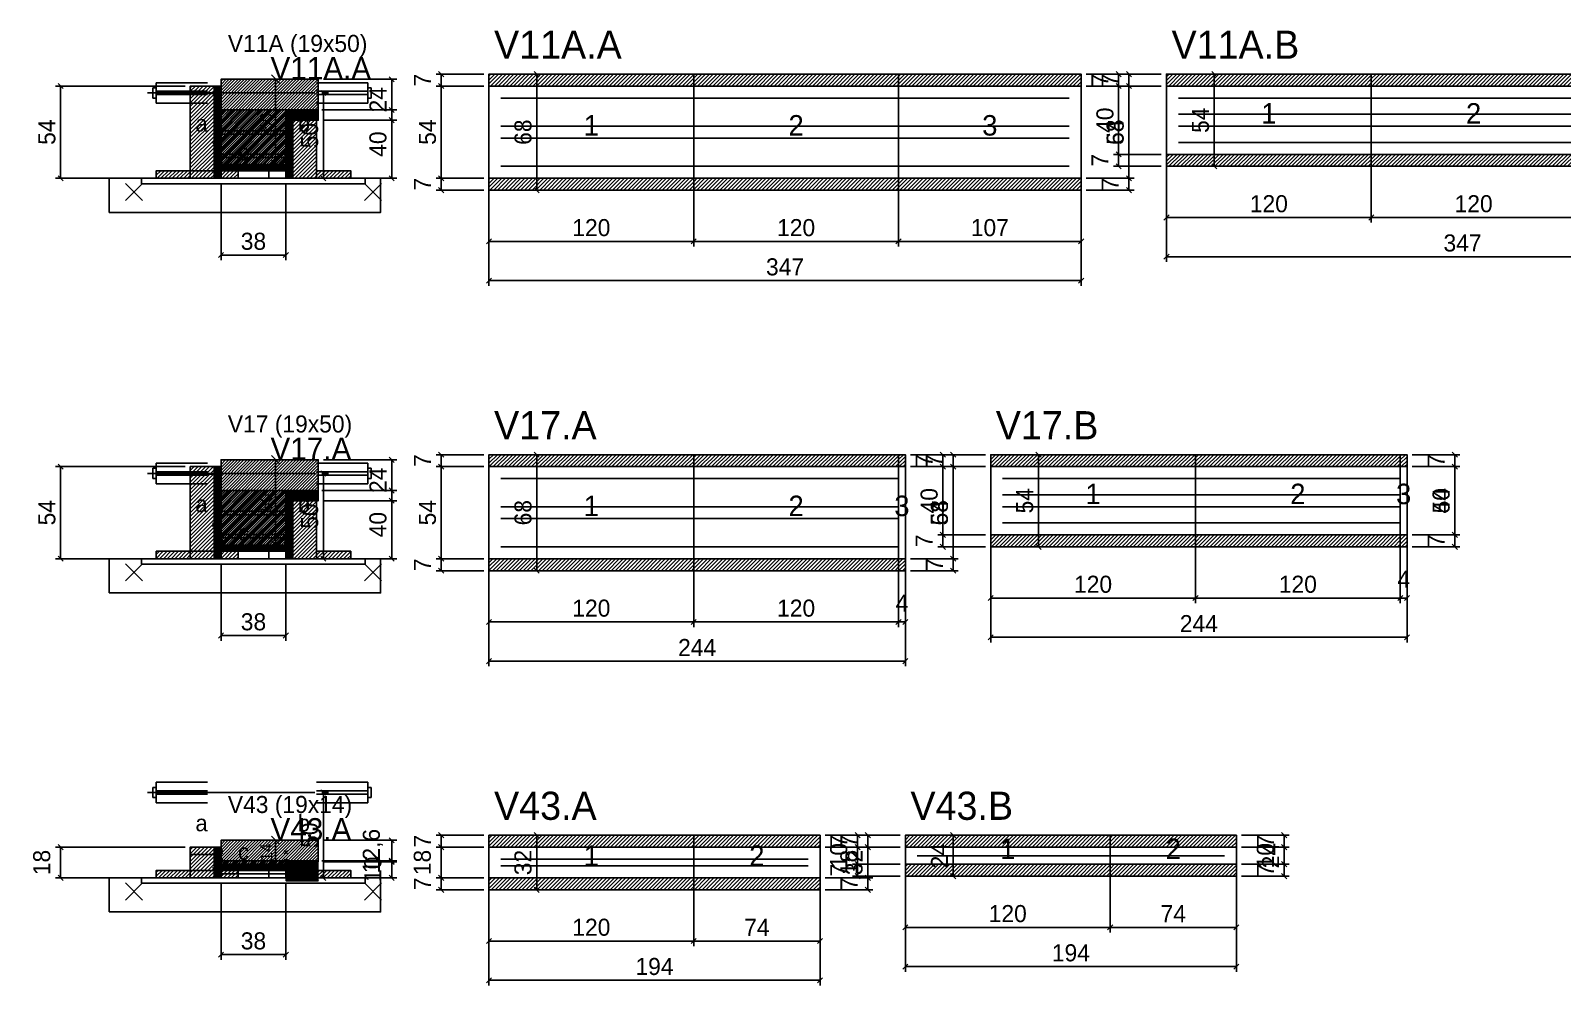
# Model space of a CAD drawing. Extents: x -9000 to 3070, y -8219 to 1250.
# Drawn here: x -72 to 826, y -6503 to -5944 of the extents above; entities that cross this region are included whole.
import ezdxf
from ezdxf.enums import TextEntityAlignment as Align

# ---------------------------------------------------------------- set-up
doc = ezdxf.new("R2010")
doc.units = 0
for name, color, linetype in [('5', 5, 'Continuous'), ('BARRA_ANCORAGEM', 126, 'Continuous'), ('barrote', 126, 'Continuous'), ('CONCRETO', 251, 'Continuous'), ('COTA', 241, 'Continuous'), ('Cota Seção (2x)', 241, 'Continuous'), ('detalhes', 7, 'Continuous'), ('Hachura', 251, 'Continuous'), ('HACHURACONCRETO', 251, 'Continuous'), ('Madeira', 126, 'Continuous'), ('NOMENCLATURA', 7, 'Continuous'), ('Painéis', 200, 'Continuous'), ('presilha', 224, 'Continuous'), ('SARR_2.2x5', 40, 'Continuous'), ('SARR_2.2x7', 40, 'Continuous'), ('SARRAFO_2_2X7', 40, 'Continuous'), ('SCO-___-LAJ', 224, 'Continuous'), ('TENSOR', 224, 'Continuous'), ('Texto Seção', 7, 'Continuous')]:
    doc.layers.add(name, color=color, linetype=linetype)
doc.dimstyles.new('PAINEL', dxfattribs={"dimtxt": 10, "dimasz": 3, "dimexe": 3, "dimexo": 3, "dimgap": 3, "dimtad": 1, "dimblk": 'OBLIQUE', "dimblk1": 'OBLIQUE', "dimcen": 2.5, "dimclrd": 4, "dimclre": 4, "dimclrt": 240, "dimazin": 3, "dimtfac": 1, "dimtmove": 0, "dimatfit": 3})
doc.dimstyles.new('SECAO2X', dxfattribs={"dimtxt": 7, "dimasz": 5, "dimexe": 3, "dimexo": 3, "dimgap": 2, "dimtad": 3, "dimblk": 'OBLIQUE', "dimblk1": 'OBLIQUE', "dimcen": 2.5, "dimclrd": 4, "dimclre": 4, "dimclrt": 1, "dimazin": 3, "dimtfac": 1, "dimtmove": 0, "dimatfit": 3})

# ---------------------------------------------------------------- blocks, each defined once
blk = doc.blocks.new('PAR_ESQ')
for p, q in [((-1, -1), (1, 1)), ((-1, 1), (1, -1))]:
    blk.add_line(p, q)
blk = doc.blocks.new('PAR_FUNDO_ESQ')
for p, q in [((-1, -1), (1, 1)), ((-1, 1), (1, -1))]:
    blk.add_line(p, q)
blk = doc.blocks.new('PAR_FUNDO_DIR')
for p, q in [((-1, -1), (1, 1)), ((-1, 1), (1, -1))]:
    blk.add_line(p, q)
blk = doc.blocks.new('par_int_esq')
for p, q in [((-1, -1), (1, 1)), ((-1, 1), (1, -1))]:
    blk.add_line(p, q)
blk = doc.blocks.new('par_int_dir')
for p, q in [((-1, -1), (1, 1)), ((-1, 1), (1, -1))]:
    blk.add_line(p, q)
blk = doc.blocks.new('_OBLIQUE')
at = {"color": 0, "linetype": 'BYBLOCK'}
blk.add_line((-0.5, -0.5), (0.5, 0.5), dxfattribs=at)

msp = doc.modelspace()

# ---------------------------------------------------------------- hatches: boundary and pattern name
at = {"layer": 'COTA'}
h = msp.add_hatch(dxfattribs=at)
h.set_pattern_fill('ANSI31', scale=0.4)
h.paths.add_polyline_path([(40, -6022), (40, -5972), (97, -5972), (97, -5996), (78, -5996), (78, -6022)])
h = msp.add_hatch(dxfattribs=at)
h.set_pattern_fill('ANSI31', scale=0.5)
h.paths.add_polyline_path([(197, -5976), (317, -5976), (317, -5969), (197, -5969)])
h = msp.add_hatch(dxfattribs=at)
h.set_pattern_fill('ANSI31', scale=0.5)
h.paths.add_polyline_path([(317, -5976), (437, -5976), (437, -5969), (317, -5969)])
h = msp.add_hatch(dxfattribs=at)
h.set_pattern_fill('ANSI31', scale=0.5)
h.paths.add_polyline_path([(437, -5976), (544, -5976), (544, -5969), (437, -5969)])
h = msp.add_hatch(dxfattribs=at)
h.set_pattern_fill('ANSI31', scale=0.5)
h.paths.add_polyline_path([(594, -5976), (714, -5976), (714, -5969), (594, -5969)])
h = msp.add_hatch(dxfattribs=at)
h.set_pattern_fill('ANSI31', scale=0.5)
h.paths.add_polyline_path([(714, -5976), (834, -5976), (834, -5969), (714, -5969)])
h = msp.add_hatch(dxfattribs=at)
h.set_pattern_fill('ANSI31', scale=0.5)
h.paths.add_polyline_path([(594, -6023), (714, -6023), (714, -6016), (594, -6016)])
h = msp.add_hatch(dxfattribs=at)
h.set_pattern_fill('ANSI31', scale=0.5)
h.paths.add_polyline_path([(714, -6023), (834, -6023), (834, -6016), (714, -6016)])
h = msp.add_hatch(dxfattribs=at)
h.set_pattern_fill('ANSI31', scale=0.5)
h.paths.add_polyline_path([(197, -6037), (317, -6037), (317, -6030), (197, -6030)])
h = msp.add_hatch(dxfattribs=at)
h.set_pattern_fill('ANSI31', scale=0.5)
h.paths.add_polyline_path([(317, -6037), (437, -6037), (437, -6030), (317, -6030)])
h = msp.add_hatch(dxfattribs=at)
h.set_pattern_fill('ANSI31', scale=0.5)
h.paths.add_polyline_path([(437, -6037), (544, -6037), (544, -6030), (437, -6030)])
h = msp.add_hatch(dxfattribs=at)
h.set_pattern_fill('ANSI31', scale=0.5)
h.paths.add_polyline_path([(197, -6199), (317, -6199), (317, -6192), (197, -6192)])
h = msp.add_hatch(dxfattribs=at)
h.set_pattern_fill('ANSI31', scale=0.5)
h.paths.add_polyline_path([(317, -6199), (437, -6199), (437, -6192), (317, -6192)])
h = msp.add_hatch(dxfattribs=at)
h.set_pattern_fill('ANSI31', scale=0.5)
h.paths.add_polyline_path([(437, -6199), (441, -6199), (441, -6192), (437, -6192)])
h = msp.add_hatch(dxfattribs=at)
h.set_pattern_fill('ANSI31', scale=0.5)
h.paths.add_polyline_path([(491, -6199), (611, -6199), (611, -6192), (491, -6192)])
h = msp.add_hatch(dxfattribs=at)
h.set_pattern_fill('ANSI31', scale=0.5)
h.paths.add_polyline_path([(611, -6199), (731, -6199), (731, -6192), (611, -6192)])
h = msp.add_hatch(dxfattribs=at)
h.set_pattern_fill('ANSI31', scale=0.5)
h.paths.add_polyline_path([(731, -6199), (735, -6199), (735, -6192), (731, -6192)])
h = msp.add_hatch(dxfattribs=at)
h.set_pattern_fill('ANSI31', scale=0.4)
h.paths.add_polyline_path([(40, -6245), (40, -6195), (97, -6195), (97, -6219), (78, -6219), (78, -6245)])
h = msp.add_hatch(dxfattribs=at)
h.set_pattern_fill('ANSI31', scale=0.5)
h.paths.add_polyline_path([(491, -6246), (611, -6246), (611, -6239), (491, -6239)])
h = msp.add_hatch(dxfattribs=at)
h.set_pattern_fill('ANSI31', scale=0.5)
h.paths.add_polyline_path([(611, -6246), (731, -6246), (731, -6239), (611, -6239)])
h = msp.add_hatch(dxfattribs=at)
h.set_pattern_fill('ANSI31', scale=0.5)
h.paths.add_polyline_path([(731, -6246), (735, -6246), (735, -6239), (731, -6239)])
h = msp.add_hatch(dxfattribs=at)
h.set_pattern_fill('ANSI31', scale=0.5)
h.paths.add_polyline_path([(197, -6260), (317, -6260), (317, -6253), (197, -6253)])
h = msp.add_hatch(dxfattribs=at)
h.set_pattern_fill('ANSI31', scale=0.5)
h.paths.add_polyline_path([(317, -6260), (437, -6260), (437, -6253), (317, -6253)])
h = msp.add_hatch(dxfattribs=at)
h.set_pattern_fill('ANSI31', scale=0.5)
h.paths.add_polyline_path([(437, -6260), (441, -6260), (441, -6253), (437, -6253)])
h = msp.add_hatch(dxfattribs=at)
h.set_pattern_fill('ANSI31', scale=0.5)
h.paths.add_polyline_path([(197, -6422), (317, -6422), (317, -6415), (197, -6415)])
h = msp.add_hatch(dxfattribs=at)
h.set_pattern_fill('ANSI31', scale=0.5)
h.paths.add_polyline_path([(317, -6422), (391, -6422), (391, -6415), (317, -6415)])
h = msp.add_hatch(dxfattribs=at)
h.set_pattern_fill('ANSI31', scale=0.5)
h.paths.add_polyline_path([(441, -6422), (561, -6422), (561, -6415), (441, -6415)])
h = msp.add_hatch(dxfattribs=at)
h.set_pattern_fill('ANSI31', scale=0.5)
h.paths.add_polyline_path([(561, -6422), (635, -6422), (635, -6415), (561, -6415)])
h = msp.add_hatch(dxfattribs=at)
h.set_pattern_fill('ANSI31', scale=0.4)
h.paths.add_polyline_path([(40, -6432), (40, -6418), (97, -6418), (97, -6430.6), (78, -6430.6), (78, -6432)])
h = msp.add_hatch(dxfattribs=at)
h.set_pattern_fill('ANSI31', scale=0.5)
h.paths.add_polyline_path([(441, -6439), (561, -6439), (561, -6432), (441, -6432)])
h = msp.add_hatch(dxfattribs=at)
h.set_pattern_fill('ANSI31', scale=0.5)
h.paths.add_polyline_path([(561, -6439), (635, -6439), (635, -6432), (561, -6432)])
h = msp.add_hatch(dxfattribs=at)
h.set_pattern_fill('ANSI31', scale=0.5)
h.paths.add_polyline_path([(197, -6447), (317, -6447), (317, -6440), (197, -6440)])
h = msp.add_hatch(dxfattribs=at)
h.set_pattern_fill('ANSI31', scale=0.5)
h.paths.add_polyline_path([(317, -6447), (391, -6447), (391, -6440), (317, -6440)])
at = {"layer": 'Hachura'}
h = msp.add_hatch(dxfattribs=at)
h.set_pattern_fill('ANSI31', scale=0.5)
h.paths.add_polyline_path([(22, -6030), (36, -6030), (36, -5976), (22, -5976)])
h = msp.add_hatch(dxfattribs=at)
h.set_pattern_fill('ANSI31', scale=0.5)
h.paths.add_polyline_path([(22, -5980.4), (36, -5980.4), (36, -5976), (22, -5976)])
h = msp.add_hatch(dxfattribs=at)
h.set_pattern_fill('SOLID')
h.paths.add_polyline_path([(36, -6030), (40, -6030), (40, -5976), (36, -5976)])
h = msp.add_hatch(dxfattribs=at)
h.set_pattern_fill('SOLID')
h.paths.add_polyline_path([(78, -6030), (82, -6030), (82, -5990), (78, -5990)])
h = msp.add_hatch(dxfattribs=at)
h.set_pattern_fill('SOLID')
h.paths.add_polyline_path([(78, -5990), (97, -5990), (97, -5996), (78, -5996)])
h = msp.add_hatch(dxfattribs=at)
h.set_pattern_fill('ANSI31', scale=0.5)
h.paths.add_polyline_path([(82, -6030), (96, -6030), (96, -5990), (82, -5990)])
h = msp.add_hatch(dxfattribs=at)
h.set_pattern_fill('ANSI31', scale=0.5)
h.paths.add_polyline_path([(82, -5994.4), (96, -5994.4), (96, -5990), (82, -5990)])
h = msp.add_hatch(dxfattribs=at)
h.set_pattern_fill('SOLID')
h.paths.add_polyline_path([(40, -6025.6), (78, -6025.6), (78, -6022), (40, -6022)])
h = msp.add_hatch(dxfattribs=at)
h.set_pattern_fill('ANSI31', scale=0.5)
h.paths.add_polyline_path([(2, -6030), (22, -6030), (22, -6025.6), (2, -6025.6)])
h = msp.add_hatch(dxfattribs=at)
h.set_pattern_fill('ANSI31', scale=0.5)
h.paths.add_polyline_path([(40, -6030), (50, -6030), (50, -6025.6), (40, -6025.6)])
h = msp.add_hatch(dxfattribs=at)
h.set_pattern_fill('ANSI31', scale=0.5)
h.paths.add_polyline_path([(96, -6030), (116, -6030), (116, -6025.6), (96, -6025.6)])
h = msp.add_hatch(dxfattribs=at)
h.set_pattern_fill('ANSI31', scale=0.5)
h.paths.add_polyline_path([(22, -6253), (36, -6253), (36, -6199), (22, -6199)])
h = msp.add_hatch(dxfattribs=at)
h.set_pattern_fill('ANSI31', scale=0.5)
h.paths.add_polyline_path([(22, -6203.4), (36, -6203.4), (36, -6199), (22, -6199)])
h = msp.add_hatch(dxfattribs=at)
h.set_pattern_fill('SOLID')
h.paths.add_polyline_path([(36, -6253), (40, -6253), (40, -6199), (36, -6199)])
h = msp.add_hatch(dxfattribs=at)
h.set_pattern_fill('SOLID')
h.paths.add_polyline_path([(78, -6253), (82, -6253), (82, -6213), (78, -6213)])
h = msp.add_hatch(dxfattribs=at)
h.set_pattern_fill('SOLID')
h.paths.add_polyline_path([(78, -6213), (97, -6213), (97, -6219), (78, -6219)])
h = msp.add_hatch(dxfattribs=at)
h.set_pattern_fill('ANSI31', scale=0.5)
h.paths.add_polyline_path([(82, -6253), (96, -6253), (96, -6213), (82, -6213)])
h = msp.add_hatch(dxfattribs=at)
h.set_pattern_fill('ANSI31', scale=0.5)
h.paths.add_polyline_path([(82, -6217.4), (96, -6217.4), (96, -6213), (82, -6213)])
h = msp.add_hatch(dxfattribs=at)
h.set_pattern_fill('SOLID')
h.paths.add_polyline_path([(40, -6248.6), (78, -6248.6), (78, -6245), (40, -6245)])
h = msp.add_hatch(dxfattribs=at)
h.set_pattern_fill('ANSI31', scale=0.5)
h.paths.add_polyline_path([(2, -6253), (22, -6253), (22, -6248.6), (2, -6248.6)])
h = msp.add_hatch(dxfattribs=at)
h.set_pattern_fill('ANSI31', scale=0.5)
h.paths.add_polyline_path([(40, -6253), (50, -6253), (50, -6248.6), (40, -6248.6)])
h = msp.add_hatch(dxfattribs=at)
h.set_pattern_fill('ANSI31', scale=0.5)
h.paths.add_polyline_path([(96, -6253), (116, -6253), (116, -6248.6), (96, -6248.6)])
h = msp.add_hatch(dxfattribs=at)
h.set_pattern_fill('ANSI31', scale=0.5)
h.paths.add_polyline_path([(22, -6440), (36, -6440), (36, -6422), (22, -6422)])
h = msp.add_hatch(dxfattribs=at)
h.set_pattern_fill('ANSI31', scale=0.5)
h.paths.add_polyline_path([(22, -6426.4), (36, -6426.4), (36, -6422), (22, -6422)])
h = msp.add_hatch(dxfattribs=at)
h.set_pattern_fill('SOLID')
h.paths.add_polyline_path([(36, -6440), (40, -6440), (40, -6422), (36, -6422)])
h = msp.add_hatch(dxfattribs=at)
h.set_pattern_fill('SOLID')
h.paths.add_polyline_path([(40, -6435.6), (78, -6435.6), (78, -6432), (40, -6432)])
h = msp.add_hatch(dxfattribs=at)
h.set_pattern_fill('SOLID')
h.paths.add_polyline_path([(78, -6440), (82, -6440), (82, -6430), (78, -6430)])
h = msp.add_hatch(dxfattribs=at)
h.set_pattern_fill('SOLID')
h.paths.add_polyline_path([(78, -6430), (97, -6430), (97, -6442), (78, -6442)])
h = msp.add_hatch(dxfattribs=at)
h.set_pattern_fill('ANSI31', scale=0.5)
h.paths.add_polyline_path([(82, -6440), (96, -6440), (96, -6430), (82, -6430)])
h = msp.add_hatch(dxfattribs=at)
h.set_pattern_fill('ANSI31', scale=0.5)
h.paths.add_polyline_path([(82, -6434.4), (96, -6434.4), (96, -6430), (82, -6430)])
h = msp.add_hatch(dxfattribs=at)
h.set_pattern_fill('ANSI31', scale=0.5)
h.paths.add_polyline_path([(2, -6440), (22, -6440), (22, -6435.6), (2, -6435.6)])
h = msp.add_hatch(dxfattribs=at)
h.set_pattern_fill('ANSI31', scale=0.5)
h.paths.add_polyline_path([(40, -6440), (50, -6440), (50, -6435.6), (40, -6435.6)])
h = msp.add_hatch(dxfattribs=at)
h.set_pattern_fill('ANSI31', scale=0.5)
h.paths.add_polyline_path([(96, -6440), (116, -6440), (116, -6435.6), (96, -6435.6)])
at = {"layer": 'HACHURACONCRETO'}
h = msp.add_hatch(dxfattribs=at)
h.set_pattern_fill('ANSI31', scale=0.3)
h.paths.add_polyline_path([(40, -6025.6), (78, -6025.6), (78, -5990), (40, -5990)])
h = msp.add_hatch(dxfattribs=at)
h.set_pattern_fill('ANSI31', scale=0.3)
h.paths.add_polyline_path([(40, -6248.6), (78, -6248.6), (78, -6213), (40, -6213)])
h = msp.add_hatch(dxfattribs=at)
h.set_pattern_fill('ANSI31', scale=0.3)
h.paths.add_polyline_path([(40, -6435.6), (78, -6435.6), (78, -6430), (40, -6430)])

# ---------------------------------------------------------------- linework, layer by layer
for p, q in [((0, -5977), (0, -5983)), ((2, -5977), (0, -5977)), ((2, -5974), (32, -5974)), ((2, -5974), (2, -5986)), ((96, -5974), (126, -5974)), ((126, -5974), (126, -5986)), ((126, -5977), (128, -5977)), ((128, -5977), (128, -5983)), ((2, -5983), (0, -5983)), ((2, -5979), (32, -5979)), ((2, -5981), (32, -5981)), ((2, -5986), (32, -5986)), ((96, -5979), (126, -5979)), ((96, -5981), (126, -5981)), ((96, -5986), (126, -5986)), ((126, -5983), (128, -5983)), ((0, -6200), (0, -6206)), ((2, -6200), (0, -6200)), ((2, -6197), (32, -6197)), ((2, -6197), (2, -6209)), ((2, -6202), (32, -6202)), ((96, -6197), (126, -6197)), ((96, -6202), (126, -6202)), ((126, -6197), (126, -6209)), ((126, -6200), (128, -6200)), ((128, -6200), (128, -6206)), ((2, -6206), (0, -6206)), ((2, -6204), (32, -6204)), ((2, -6209), (32, -6209)), ((96, -6204), (126, -6204)), ((96, -6209), (126, -6209)), ((126, -6206), (128, -6206)), ((0, -6387), (0, -6393)), ((2, -6387), (0, -6387)), ((2, -6384), (32, -6384)), ((2, -6384), (2, -6396)), ((2, -6389), (32, -6389)), ((96, -6384), (126, -6384)), ((96, -6389), (126, -6389)), ((126, -6384), (126, -6396)), ((126, -6387), (128, -6387)), ((128, -6387), (128, -6393)), ((2, -6393), (0, -6393)), ((2, -6391), (32, -6391)), ((2, -6396), (32, -6396)), ((96, -6391), (126, -6391)), ((96, -6396), (126, -6396)), ((126, -6393), (128, -6393))]:
    msp.add_line(p, q)
at = {"layer": 'BARRA_ANCORAGEM'}
for p, q in [((40, -6002.2), (78, -6002.2)), ((40, -6004.2), (40, -6002.2)), ((40, -6004.2), (78, -6004.2)), ((78, -6004.2), (78, -6002.2)), ((40, -6015.8), (78, -6015.8)), ((40, -6017.8), (40, -6015.8)), ((40, -6017.8), (78, -6017.8)), ((78, -6017.8), (78, -6015.8)), ((40, -6225.2), (78, -6225.2)), ((40, -6227.2), (40, -6225.2)), ((40, -6227.2), (78, -6227.2)), ((78, -6227.2), (78, -6225.2)), ((40, -6238.8), (78, -6238.8)), ((40, -6240.8), (40, -6238.8)), ((40, -6240.8), (78, -6240.8)), ((78, -6240.8), (78, -6238.8)), ((40, -6432.3), (78, -6432.3)), ((40, -6434.3), (40, -6432.3)), ((40, -6434.3), (78, -6434.3)), ((78, -6434.3), (78, -6432.3)), ((40, -6435.7), (78, -6435.7)), ((40, -6437.7), (40, -6435.7)), ((40, -6437.7), (78, -6437.7)), ((78, -6437.7), (78, -6435.7))]:
    msp.add_line(p, q, dxfattribs=at)
at = {"layer": 'barrote'}
for points in [[(-25.5, -6050), (133.5, -6050), (133.5, -6030), (-25.5, -6030)], [(-25.5, -6273), (133.5, -6273), (133.5, -6253), (-25.5, -6253)], [(-25.5, -6460), (133.5, -6460), (133.5, -6440), (-25.5, -6440)]]:
    msp.add_lwpolyline(points, close=True, dxfattribs=at)
at = {"layer": 'CONCRETO'}
for points in [[(40, -6022), (40, -5972), (97, -5972), (97, -5996), (78, -5996), (78, -6022)], [(40, -6245), (40, -6195), (97, -6195), (97, -6219), (78, -6219), (78, -6245)], [(40, -6432), (40, -6418), (97, -6418), (97, -6430.6), (78, -6430.6), (78, -6432)]]:
    msp.add_lwpolyline(points, close=True, dxfattribs=at)
at = {"layer": 'HACHURACONCRETO'}
for points in [[(40, -6025.6), (78, -6025.6), (78, -5990), (40, -5990)], [(40, -6248.6), (78, -6248.6), (78, -6213), (40, -6213)], [(40, -6435.6), (78, -6435.6), (78, -6430), (40, -6430)]]:
    msp.add_lwpolyline(points, close=True, dxfattribs=at)
at = {"layer": 'Madeira'}
for points in [[(22, -6030), (36, -6030), (36, -5976), (22, -5976)], [(22, -5980.4), (36, -5980.4), (36, -5976), (22, -5976)], [(82, -6030), (96, -6030), (96, -5990), (82, -5990)], [(82, -5994.4), (96, -5994.4), (96, -5990), (82, -5990)], [(2, -6030), (22, -6030), (22, -6025.6), (2, -6025.6)], [(22, -6030), (36, -6030), (36, -6025.6), (22, -6025.6)], [(40, -6030), (50, -6030), (50, -6025.6), (40, -6025.6)], [(68, -6030), (78, -6030), (78, -6025.6), (68, -6025.6)], [(96, -6030), (116, -6030), (116, -6025.6), (96, -6025.6)], [(22, -6253), (36, -6253), (36, -6199), (22, -6199)], [(22, -6203.4), (36, -6203.4), (36, -6199), (22, -6199)], [(82, -6253), (96, -6253), (96, -6213), (82, -6213)], [(82, -6217.4), (96, -6217.4), (96, -6213), (82, -6213)], [(2, -6253), (22, -6253), (22, -6248.6), (2, -6248.6)], [(22, -6253), (36, -6253), (36, -6248.6), (22, -6248.6)], [(40, -6253), (50, -6253), (50, -6248.6), (40, -6248.6)], [(68, -6253), (78, -6253), (78, -6248.6), (68, -6248.6)], [(96, -6253), (116, -6253), (116, -6248.6), (96, -6248.6)], [(22, -6440), (36, -6440), (36, -6422), (22, -6422)], [(22, -6426.4), (36, -6426.4), (36, -6422), (22, -6422)], [(82, -6440), (96, -6440), (96, -6430), (82, -6430)], [(82, -6434.4), (96, -6434.4), (96, -6430), (82, -6430)], [(2, -6440), (22, -6440), (22, -6435.6), (2, -6435.6)], [(22, -6440), (36, -6440), (36, -6435.6), (22, -6435.6)], [(40, -6440), (50, -6440), (50, -6435.6), (40, -6435.6)], [(68, -6440), (78, -6440), (78, -6435.6), (68, -6435.6)], [(96, -6440), (116, -6440), (116, -6435.6), (96, -6435.6)]]:
    msp.add_lwpolyline(points, close=True, dxfattribs=at)
at = {"layer": 'Painéis'}
for p, q in [((197, -5976), (317, -5976)), ((197, -6030), (197, -5976)), ((317, -6030), (317, -5976)), ((317, -6030), (317, -5976)), ((317, -5976), (437, -5976)), ((317, -6030), (317, -5976)), ((437, -6030), (437, -5976)), ((437, -6030), (437, -5976)), ((437, -5976), (544, -5976)), ((437, -6030), (437, -5976)), ((544, -6030), (544, -5976)), ((594, -5976), (714, -5976)), ((594, -6016), (594, -5976)), ((714, -6016), (714, -5976)), ((714, -6016), (714, -5976)), ((714, -5976), (834, -5976)), ((714, -6016), (714, -5976)), ((594, -6016), (714, -6016)), ((714, -6016), (834, -6016)), ((197, -6030), (317, -6030)), ((317, -6030), (437, -6030)), ((437, -6030), (544, -6030)), ((197, -6199), (317, -6199)), ((197, -6253), (197, -6199)), ((317, -6253), (317, -6199)), ((317, -6253), (317, -6199)), ((317, -6199), (437, -6199)), ((317, -6253), (317, -6199)), ((437, -6253), (437, -6199)), ((437, -6253), (437, -6199)), ((437, -6199), (441, -6199)), ((437, -6253), (437, -6199)), ((441, -6253), (441, -6199)), ((491, -6199), (611, -6199)), ((491, -6239), (491, -6199)), ((611, -6239), (611, -6199)), ((611, -6239), (611, -6199)), ((611, -6199), (731, -6199)), ((611, -6239), (611, -6199)), ((731, -6239), (731, -6199)), ((731, -6239), (731, -6199)), ((731, -6199), (735, -6199)), ((731, -6239), (731, -6199)), ((735, -6239), (735, -6199)), ((491, -6239), (611, -6239)), ((611, -6239), (731, -6239)), ((731, -6239), (735, -6239)), ((197, -6253), (317, -6253)), ((317, -6253), (437, -6253)), ((437, -6253), (441, -6253)), ((197, -6422), (317, -6422)), ((197, -6440), (197, -6422)), ((317, -6440), (317, -6422)), ((317, -6440), (317, -6422)), ((317, -6422), (391, -6422)), ((317, -6440), (317, -6422)), ((391, -6440), (391, -6422)), ((441, -6422), (561, -6422)), ((441, -6432), (441, -6422)), ((561, -6432), (561, -6422)), ((561, -6432), (561, -6422)), ((561, -6422), (635, -6422)), ((561, -6432), (561, -6422)), ((635, -6432), (635, -6422)), ((441, -6432), (561, -6432)), ((561, -6432), (635, -6432)), ((197, -6440), (317, -6440)), ((317, -6440), (391, -6440))]:
    msp.add_line(p, q, dxfattribs=at)
for points in [[(36, -6030), (40, -6030), (40, -5976), (36, -5976)], [(78, -6030), (82, -6030), (82, -5990), (78, -5990)], [(78, -5990), (97, -5990), (97, -5996), (78, -5996)], [(40, -6025.6), (78, -6025.6), (78, -6022), (40, -6022)], [(36, -6253), (40, -6253), (40, -6199), (36, -6199)], [(78, -6253), (82, -6253), (82, -6213), (78, -6213)], [(78, -6213), (97, -6213), (97, -6219), (78, -6219)], [(40, -6248.6), (78, -6248.6), (78, -6245), (40, -6245)], [(36, -6440), (40, -6440), (40, -6422), (36, -6422)], [(40, -6435.6), (78, -6435.6), (78, -6432), (40, -6432)], [(78, -6440), (82, -6440), (82, -6430), (78, -6430)], [(78, -6430), (97, -6430), (97, -6430.6), (78, -6430.6)]]:
    msp.add_lwpolyline(points, close=True, dxfattribs=at)
at = {"layer": 'presilha'}
for p, q in [((-16, -6043), (-6, -6033)), ((-16, -6033), (-6, -6043)), ((124, -6043), (134, -6033)), ((124, -6033), (134, -6043)), ((-16, -6266), (-6, -6256)), ((-16, -6256), (-6, -6266)), ((124, -6266), (134, -6256)), ((124, -6256), (134, -6266)), ((-16, -6453), (-6, -6443)), ((-16, -6443), (-6, -6453)), ((124, -6453), (134, -6443)), ((124, -6443), (134, -6453))]:
    msp.add_line(p, q, dxfattribs=at)
at = {"layer": 'SARR_2.2x5'}
for points in [[(448, -6427), (561, -6427)], [(448, -6427), (561, -6427)], [(561, -6427), (628, -6427)], [(561, -6427), (628, -6427)]]:
    msp.add_lwpolyline(points, dxfattribs=at)
at = {"layer": 'SARR_2.2x7'}
for points in [[(204, -5983), (317, -5983)], [(204, -5983), (317, -5983)], [(317, -5983), (437, -5983)], [(317, -5983), (437, -5983)], [(437, -5983), (537, -5983)], [(437, -5983), (537, -5983)], [(601, -5983), (714, -5983)], [(601, -5983), (714, -5983)], [(714, -5983), (834, -5983)], [(714, -5983), (834, -5983)], [(601, -5992.5), (714, -5992.5)], [(601, -5992.5), (714, -5992.5)], [(714, -5992.5), (834, -5992.5)], [(714, -5992.5), (834, -5992.5)], [(204, -5999.5), (317, -5999.5)], [(204, -5999.5), (317, -5999.5)], [(317, -5999.5), (437, -5999.5)], [(317, -5999.5), (437, -5999.5)], [(437, -5999.5), (537, -5999.5)], [(437, -5999.5), (537, -5999.5)], [(601, -5999.5), (714, -5999.5)], [(601, -5999.5), (714, -5999.5)], [(714, -5999.5), (834, -5999.5)], [(714, -5999.5), (834, -5999.5)], [(204, -6006.5), (317, -6006.5)], [(204, -6006.5), (317, -6006.5)], [(317, -6006.5), (437, -6006.5)], [(317, -6006.5), (437, -6006.5)], [(437, -6006.5), (537, -6006.5)], [(437, -6006.5), (537, -6006.5)], [(601, -6009), (714, -6009)], [(601, -6009), (714, -6009)], [(714, -6009), (834, -6009)], [(714, -6009), (834, -6009)], [(204, -6023), (317, -6023)], [(204, -6023), (317, -6023)], [(317, -6023), (437, -6023)], [(317, -6023), (437, -6023)], [(437, -6023), (537, -6023)], [(437, -6023), (537, -6023)], [(204, -6206), (317, -6206)], [(204, -6206), (317, -6206)], [(317, -6206), (437, -6206)], [(317, -6206), (437, -6206)], [(498, -6206), (611, -6206)], [(498, -6206), (611, -6206)], [(611, -6206), (731, -6206)], [(611, -6206), (731, -6206)], [(498, -6215.5), (611, -6215.5)], [(498, -6215.5), (611, -6215.5)], [(611, -6215.5), (731, -6215.5)], [(611, -6215.5), (731, -6215.5)], [(204, -6222.5), (317, -6222.5)], [(204, -6222.5), (317, -6222.5)], [(317, -6222.5), (437, -6222.5)], [(317, -6222.5), (437, -6222.5)], [(498, -6222.5), (611, -6222.5)], [(498, -6222.5), (611, -6222.5)], [(611, -6222.5), (731, -6222.5)], [(611, -6222.5), (731, -6222.5)], [(204, -6229.5), (317, -6229.5)], [(204, -6229.5), (317, -6229.5)], [(317, -6229.5), (437, -6229.5)], [(317, -6229.5), (437, -6229.5)], [(498, -6232), (611, -6232)], [(498, -6232), (611, -6232)], [(611, -6232), (731, -6232)], [(611, -6232), (731, -6232)], [(204, -6246), (317, -6246)], [(204, -6246), (317, -6246)], [(317, -6246), (437, -6246)], [(317, -6246), (437, -6246)], [(204, -6429), (317, -6429)], [(204, -6429), (317, -6429)], [(204, -6433), (317, -6433)], [(204, -6433), (317, -6433)], [(317, -6429), (384, -6429)], [(317, -6429), (384, -6429)], [(317, -6433), (384, -6433)], [(317, -6433), (384, -6433)]]:
    msp.add_lwpolyline(points, dxfattribs=at)
at = {"layer": 'SARRAFO_2_2X7'}
for p, q in [((36, -5985.2), (36, -5980.8)), ((36, -5980.8), (40, -5980.8)), ((36, -5985.2), (40, -5985.2)), ((40, -5985.2), (40, -5980.8)), ((78, -5999.2), (78, -5994.8)), ((78, -5994.8), (82, -5994.8)), ((82, -5999.2), (82, -5994.8)), ((36, -6001.7), (36, -5997.3)), ((36, -5997.3), (40, -5997.3)), ((36, -6001.7), (40, -6001.7)), ((36, -6008.7), (36, -6004.3)), ((36, -6004.3), (40, -6004.3)), ((40, -6001.7), (40, -5997.3)), ((40, -6008.7), (40, -6004.3)), ((78, -5999.2), (82, -5999.2)), ((78, -6008.7), (78, -6004.3)), ((78, -6004.3), (82, -6004.3)), ((82, -6008.7), (82, -6004.3)), ((36, -6008.7), (40, -6008.7)), ((78, -6008.7), (82, -6008.7)), ((78, -6015.7), (78, -6011.3)), ((78, -6011.3), (82, -6011.3)), ((82, -6015.7), (82, -6011.3)), ((36, -6025.2), (36, -6020.8)), ((36, -6020.8), (40, -6020.8)), ((40, -6025.2), (40, -6020.8)), ((78, -6015.7), (82, -6015.7)), ((78, -6025.2), (78, -6020.8)), ((78, -6020.8), (82, -6020.8)), ((82, -6025.2), (82, -6020.8)), ((36, -6025.2), (40, -6025.2)), ((78, -6025.2), (82, -6025.2)), ((36, -6208.2), (36, -6203.8)), ((36, -6203.8), (40, -6203.8)), ((36, -6208.2), (40, -6208.2)), ((40, -6208.2), (40, -6203.8)), ((78, -6222.2), (78, -6217.8)), ((78, -6217.8), (82, -6217.8)), ((82, -6222.2), (82, -6217.8)), ((36, -6224.7), (36, -6220.3)), ((36, -6220.3), (40, -6220.3)), ((36, -6224.7), (40, -6224.7)), ((36, -6231.7), (36, -6227.3)), ((36, -6227.3), (40, -6227.3)), ((40, -6224.7), (40, -6220.3)), ((40, -6231.7), (40, -6227.3)), ((78, -6222.2), (82, -6222.2)), ((78, -6231.7), (78, -6227.3)), ((78, -6227.3), (82, -6227.3)), ((82, -6231.7), (82, -6227.3)), ((36, -6231.7), (40, -6231.7)), ((78, -6231.7), (82, -6231.7)), ((78, -6238.7), (78, -6234.3)), ((78, -6234.3), (82, -6234.3)), ((82, -6238.7), (82, -6234.3)), ((36, -6248.2), (36, -6243.8)), ((36, -6243.8), (40, -6243.8)), ((40, -6248.2), (40, -6243.8)), ((78, -6238.7), (82, -6238.7)), ((78, -6248.2), (78, -6243.8)), ((78, -6243.8), (82, -6243.8)), ((82, -6248.2), (82, -6243.8)), ((36, -6248.2), (40, -6248.2)), ((78, -6248.2), (82, -6248.2)), ((36, -6431.2), (36, -6426.8)), ((36, -6426.8), (40, -6426.8)), ((36, -6435.2), (36, -6430.8)), ((36, -6430.8), (40, -6430.8)), ((36, -6431.2), (40, -6431.2)), ((36, -6435.2), (40, -6435.2)), ((40, -6431.2), (40, -6426.8)), ((40, -6435.2), (40, -6430.8)), ((78, -6437.2), (78, -6432.8)), ((78, -6432.8), (82, -6432.8)), ((82, -6437.2), (82, -6432.8)), ((78, -6437.2), (82, -6437.2))]:
    msp.add_line(p, q, dxfattribs=at)
at = {"layer": 'SCO-___-LAJ'}
for points in [[(197, -5976), (317, -5976), (317, -5969), (197, -5969)], [(317, -5976), (437, -5976), (437, -5969), (317, -5969)], [(437, -5976), (544, -5976), (544, -5969), (437, -5969)], [(594, -5976), (714, -5976), (714, -5969), (594, -5969)], [(714, -5976), (834, -5976), (834, -5969), (714, -5969)], [(594, -6023), (714, -6023), (714, -6016), (594, -6016)], [(714, -6023), (834, -6023), (834, -6016), (714, -6016)], [(-6.5, -6033.2), (124.5, -6033.2), (124.5, -6030), (-6.5, -6030)], [(197, -6037), (317, -6037), (317, -6030), (197, -6030)], [(317, -6037), (437, -6037), (437, -6030), (317, -6030)], [(437, -6037), (544, -6037), (544, -6030), (437, -6030)], [(197, -6199), (317, -6199), (317, -6192), (197, -6192)], [(317, -6199), (437, -6199), (437, -6192), (317, -6192)], [(437, -6199), (441, -6199), (441, -6192), (437, -6192)], [(491, -6199), (611, -6199), (611, -6192), (491, -6192)], [(611, -6199), (731, -6199), (731, -6192), (611, -6192)], [(731, -6199), (735, -6199), (735, -6192), (731, -6192)], [(491, -6246), (611, -6246), (611, -6239), (491, -6239)], [(611, -6246), (731, -6246), (731, -6239), (611, -6239)], [(731, -6246), (735, -6246), (735, -6239), (731, -6239)], [(-6.5, -6256.2), (124.5, -6256.2), (124.5, -6253), (-6.5, -6253)], [(197, -6260), (317, -6260), (317, -6253), (197, -6253)], [(317, -6260), (437, -6260), (437, -6253), (317, -6253)], [(437, -6260), (441, -6260), (441, -6253), (437, -6253)], [(197, -6422), (317, -6422), (317, -6415), (197, -6415)], [(317, -6422), (391, -6422), (391, -6415), (317, -6415)], [(441, -6422), (561, -6422), (561, -6415), (441, -6415)], [(561, -6422), (635, -6422), (635, -6415), (561, -6415)], [(441, -6439), (561, -6439), (561, -6432), (441, -6432)], [(561, -6439), (635, -6439), (635, -6432), (561, -6432)], [(-6.5, -6443.2), (124.5, -6443.2), (124.5, -6440), (-6.5, -6440)], [(197, -6447), (317, -6447), (317, -6440), (197, -6440)], [(317, -6447), (391, -6447), (391, -6440), (317, -6440)]]:
    msp.add_lwpolyline(points, close=True, dxfattribs=at)
at = {"layer": 'TENSOR'}
for p, q in [((-3, -5980), (95, -5980)), ((-3, -6203), (95, -6203)), ((-3, -6390), (95, -6390))]:
    msp.add_line(p, q, dxfattribs=at)

# ---------------------------------------------------------------- block references
at = {"layer": 'Painéis'}
for name, p in [('par_int_esq', (40, -6000)), ('par_int_dir', (78, -6000)), ('PAR_ESQ', (36, -6010)), ('PAR_FUNDO_ESQ', (40, -6020)), ('PAR_FUNDO_DIR', (78, -6020)), ('par_int_esq', (40, -6223)), ('par_int_dir', (78, -6223)), ('PAR_ESQ', (36, -6233)), ('PAR_FUNDO_ESQ', (40, -6243)), ('PAR_FUNDO_DIR', (78, -6243)), ('par_int_esq', (40, -6425)), ('par_int_dir', (78, -6425)), ('PAR_ESQ', (36, -6435)), ('PAR_FUNDO_ESQ', (40, -6430)), ('PAR_FUNDO_DIR', (78, -6430))]:
    msp.add_blockref(name, p, dxfattribs=at)

# ---------------------------------------------------------------- texts
at = {"layer": '5'}
for s, p in [('1', (654, -5992)), ('2', (774, -5992)), ('1', (257, -5999)), ('2', (377, -5999)), ('3', (490.5, -5999)), ('1', (551, -6215)), ('2', (671, -6215)), ('3', (733, -6215)), ('1', (257, -6222)), ('2', (377, -6222)), ('3', (439, -6222)), ('1', (501, -6423)), ('2', (598, -6423)), ('1', (257, -6427)), ('2', (354, -6427))]:
    msp.add_text(s, height=12, dxfattribs=at).set_placement(p, align=Align.MIDDLE_CENTER)
at = {"layer": 'detalhes'}
for s, p in [('a', (25, -6002.7)), ('b', (85, -6002.7)), ('c', (50, -6019.5)), ('a', (25, -6225.7)), ('b', (85, -6225.7)), ('c', (50, -6242.5)), ('a', (25, -6412.7)), ('b', (85, -6412.7)), ('c', (50, -6429.5))]:
    msp.add_text(s, height=9.6, dxfattribs=at).set_placement(p)
at = {"layer": 'NOMENCLATURA'}
for s, p in [('V11A.A', (200, -5960)), ('V11A.B', (597, -5960)), ('V17.A', (200, -6183)), ('V17.B', (494, -6183)), ('V43.A', (200, -6406)), ('V43.B', (444, -6406))]:
    msp.add_text(s, height=16.5, dxfattribs=at).set_placement(p)
at = {"layer": 'Texto Seção'}
for s, height, p in [('V11A (19x50)', 10, (44, -5956)), ('V11A.A', 13, (69, -5972)), ('V17 (19x50)', 10, (44, -6179)), ('V17.A', 13, (69, -6195)), ('V43 (19x14)', 10, (44, -6402)), ('V43.A', 13, (69, -6418))]:
    msp.add_text(s, height=height, dxfattribs=at).set_placement(p)

# ---------------------------------------------------------------- dimensions: what is measured, and where the dimension line sits
at = {"layer": 'COTA'}
for base, p1, p2 in [((169, -5976), (197, -5976), (197, -5969)), ((225, -6037), (197, -6037), (197, -5969)), ((572, -6037), (544, -6037), (544, -5969)), ((572, -5976), (544, -5976), (544, -5969)), ((566, -5976), (594, -5976), (594, -5969)), ((622, -6023), (594, -6023), (594, -5969)), ((-54, -6030), (2, -6030), (22, -5976)), ((140, -5996), (97, -5996), (97, -5972)), ((169, -6030), (197, -6030), (197, -5976)), ((572, -6030), (544, -6030), (544, -5976)), ((566, -6016), (594, -6016), (594, -5976)), ((100, -6030), (96, -6030), (96, -5980)), ((140, -6030), (96, -6030), (96, -5990)), ((566, -6023), (594, -6023), (594, -6016)), ((169, -6037), (197, -6037), (197, -6030)), ((572, -6037), (544, -6037), (544, -6030)), ((169, -6199), (197, -6199), (197, -6192)), ((225, -6260), (197, -6260), (197, -6192)), ((469, -6260), (441, -6260), (441, -6192)), ((469, -6199), (441, -6199), (441, -6192)), ((463, -6199), (491, -6199), (491, -6192)), ((519, -6246), (491, -6246), (491, -6192)), ((763, -6246), (735, -6246), (735, -6192)), ((763, -6199), (735, -6199), (735, -6192)), ((-54, -6253), (2, -6253), (22, -6199)), ((100, -6253), (96, -6253), (96, -6203)), ((140, -6219), (97, -6219), (97, -6195)), ((169, -6253), (197, -6253), (197, -6199)), ((469, -6253), (441, -6253), (441, -6199)), ((463, -6239), (491, -6239), (491, -6199)), ((763, -6239), (735, -6239), (735, -6199)), ((140, -6253), (96, -6253), (96, -6213)), ((463, -6246), (491, -6246), (491, -6239)), ((763, -6246), (735, -6246), (735, -6239)), ((169, -6260), (197, -6260), (197, -6253)), ((469, -6260), (441, -6260), (441, -6253)), ((100, -6440), (96, -6440), (96, -6390)), ((140, -6430.6), (97, -6430.6), (97, -6418)), ((169, -6422), (197, -6422), (197, -6415)), ((225, -6447), (197, -6447), (197, -6415)), ((419, -6447), (391, -6447), (391, -6415)), ((419, -6422), (391, -6422), (391, -6415)), ((413, -6422), (441, -6422), (441, -6415)), ((469, -6439), (441, -6439), (441, -6415)), ((663, -6439), (635, -6439), (635, -6415)), ((663, -6422), (635, -6422), (635, -6415)), ((-54, -6440), (2, -6440), (22, -6422)), ((169, -6440), (197, -6440), (197, -6422)), ((419, -6440), (391, -6440), (391, -6422)), ((413, -6432), (441, -6432), (441, -6422)), ((663, -6432), (635, -6432), (635, -6422)), ((140, -6440), (96, -6440), (96, -6430)), ((413, -6439), (441, -6439), (441, -6432)), ((663, -6439), (635, -6439), (635, -6432)), ((169, -6447), (197, -6447), (197, -6440)), ((419, -6447), (391, -6447), (391, -6440))]:
    msp.add_linear_dim(base=base, p1=p1, p2=p2, angle=90, dimstyle='PAINEL', dxfattribs=at).render()
for base, p1, p2 in [((594, -6053), (594, -6016), (714, -6016)), ((594, -6076), (594, -6016), (941, -6016)), ((714, -6053), (714, -6016), (834, -6016)), ((40, -6075), (40, -6030), (78, -6030)), ((197, -6067), (197, -6030), (317, -6030)), ((197, -6090), (197, -6030), (544, -6030)), ((317, -6067), (317, -6030), (437, -6030)), ((437, -6067), (437, -6030), (544, -6030)), ((491, -6276), (491, -6239), (611, -6239)), ((491, -6299), (491, -6239), (735, -6239)), ((611, -6276), (611, -6239), (731, -6239)), ((731, -6276), (731, -6239), (735, -6239)), ((40, -6298), (40, -6253), (78, -6253)), ((197, -6290), (197, -6253), (317, -6253)), ((197, -6313), (197, -6253), (441, -6253)), ((317, -6290), (317, -6253), (437, -6253)), ((437, -6290), (437, -6253), (441, -6253)), ((441, -6469), (441, -6432), (561, -6432)), ((441, -6492), (441, -6432), (635, -6432)), ((561, -6469), (561, -6432), (635, -6432)), ((40, -6485), (40, -6440), (78, -6440)), ((197, -6477), (197, -6440), (317, -6440)), ((197, -6500), (197, -6440), (391, -6440)), ((317, -6477), (317, -6440), (391, -6440))]:
    msp.add_linear_dim(base=base, p1=p1, p2=p2, dimstyle='PAINEL', dxfattribs=at).render()
at = {"layer": 'Cota Seção (2x)'}
for base, p1, p2 in [((72, -6022), (40, -6022), (40, -5972)), ((72, -6245), (40, -6245), (40, -6195)), ((72, -6432), (40, -6432), (40, -6418))]:
    msp.add_linear_dim(base=base, p1=p1, p2=p2, angle=90, dimstyle='SECAO2X', dxfattribs=at).render()

doc.saveas('drawing.dxf')
